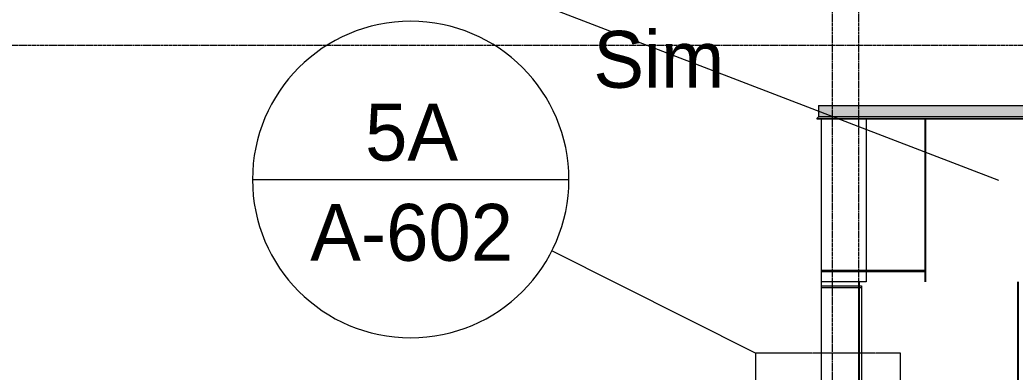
# Model space of a CAD drawing. Header units: inches. Extents: x -23445 to -32, y -314 to 853.
# Drawn here: x -9191.9 to -8889.9, y 162.6 to 269.4 of the extents above; entities that cross this region are included whole.
import ezdxf

# ---------------------------------------------------------------- set-up
doc = ezdxf.new("R2010")
doc.units = ezdxf.units.IN
doc.header["$MEASUREMENT"] = 0
doc.linetypes.add('Dash Dot 3_16_', pattern=[0.3125, 0.1875, -0.0625, 0, -0.0625])
doc.linetypes.add('Grid Line 1_2_', pattern=[0.875, 0.5, -0.125, 0.125, -0.125])
for name, color, linetype, lineweight in [('A-ANNO-IDEN', 131, 'Continuous', 9), ('A-ANNO-SYMB', 150, 'Continuous', 9), ('A-FLOR-LEVL', 51, 'Continuous', 9), ('A-WALL', 113, 'Continuous', 9), ('A-WALL-PATT', 111, 'Continuous', 25), ('S-GRID', 1, 'Continuous', 9)]:
    doc.layers.add(name, color=color, linetype=linetype, lineweight=lineweight)
doc.styles.add('Century Gothic', font='GOTHIC.TTF', dxfattribs={"height": 17.245342})
pattern_1 = [(0, (-22350.78, 145), (-193, 193), [48, -145]), (90, (-22350.78, 145), (-193, 1e-14), [96.25, -96.75]), (180, (-22302.78, 241.25), (-193, 193), [48, -145]), (90, (-22302.78, 145), (-193, 1e-14), [96.25, -96.75]), (180, (-22302.78, 241.5), (-193, 193), [48, -145]), (90, (-22302.78, 241.5), (-193, 1e-14), [96.25, -96.75]), (0, (-22350.78, 337.75), (-193, 193), [48, -145]), (90, (-22350.78, 241.5), (-193, 1e-14), [96.25, -96.75]), (0, (-22302.53, 193), (-193, 193), [48, -145]), (90, (-22302.53, 144.75), (-193, 1e-14), [48.25, -144.75]), (90, (-22254.53, 144.75), (-193, 1e-14), [48.25, -144.75]), (0, (-22302.53, 289.5), (-193, 193), [48, -145]), (90, (-22302.53, 193.25), (-193, 1e-14), [96.25, -96.75]), (180, (-22254.53, 193.25), (-193, 193), [48, -145]), (90, (-22254.53, 193.25), (-193, 1e-14), [96.25, -96.75]), (90, (-22302.53, 289.75), (-193, 1e-14), [48, -145]), (180, (-22254.53, 289.75), (-193, 193), [48, -145]), (90, (-22254.53, 289.75), (-193, 1e-14), [48, -145]), (0, (-22254.28, 145), (-193, 193), [48, -145]), (90, (-22254.28, 145), (-193, 1e-14), [96.25, -96.75]), (180, (-22206.28, 241.25), (-193, 193), [48, -145]), (90, (-22206.28, 145), (-193, 1e-14), [96.25, -96.75]), (180, (-22206.28, 241.5), (-193, 193), [48, -145]), (90, (-22206.28, 241.5), (-193, 1e-14), [96.25, -96.75]), (180, (-22206.28, 337.75), (-193, 193), [48, -145]), (90, (-22254.28, 241.5), (-193, 1e-14), [96.25, -96.75]), (0, (-22206.03, 193), (-193, 193), [48, -145]), (90, (-22206.03, 144.75), (-193, 1e-14), [48.25, -144.75]), (90, (-22158.03, 144.75), (-193, 1e-14), [48.25, -144.75]), (0, (-22206.03, 289.5), (-193, 193), [48, -145]), (90, (-22206.03, 193.25), (-193, 1e-14), [96.25, -96.75]), (180, (-22158.03, 193.25), (-193, 193), [48, -145]), (90, (-22158.03, 193.25), (-193, 1e-14), [96.25, -96.75]), (90, (-22206.03, 289.75), (-193, 1e-14), [48, -145]), (180, (-22158.03, 289.75), (-193, 193), [48, -145]), (90, (-22158.03, 289.75), (-193, 1e-14), [48, -145])]
pattern_2 = [(0, (-22427.15, 145), (-193, 193), [48, -145]), (90, (-22427.15, 145), (-193, 1e-14), [96.25, -96.75]), (180, (-22379.15, 241.25), (-193, 193), [48, -145]), (90, (-22379.15, 145), (-193, 1e-14), [96.25, -96.75]), (180, (-22379.15, 241.5), (-193, 193), [48, -145]), (90, (-22379.15, 241.5), (-193, 1e-14), [96.25, -96.75]), (0, (-22427.15, 337.75), (-193, 193), [48, -145]), (90, (-22427.15, 241.5), (-193, 1e-14), [96.25, -96.75]), (0, (-22378.9, 193), (-193, 193), [48, -145]), (90, (-22378.9, 144.75), (-193, 1e-14), [48.25, -144.75]), (90, (-22330.9, 144.75), (-193, 1e-14), [48.25, -144.75]), (0, (-22378.9, 289.5), (-193, 193), [48, -145]), (90, (-22378.9, 193.25), (-193, 1e-14), [96.25, -96.75]), (180, (-22330.9, 193.25), (-193, 193), [48, -145]), (90, (-22330.9, 193.25), (-193, 1e-14), [96.25, -96.75]), (90, (-22378.9, 289.75), (-193, 1e-14), [48, -145]), (180, (-22330.9, 289.75), (-193, 193), [48, -145]), (90, (-22330.9, 289.75), (-193, 1e-14), [48, -145]), (0, (-22330.65, 145), (-193, 193), [48, -145]), (90, (-22330.65, 145), (-193, 1e-14), [96.25, -96.75]), (180, (-22282.65, 241.25), (-193, 193), [48, -145]), (90, (-22282.65, 145), (-193, 1e-14), [96.25, -96.75]), (180, (-22282.65, 241.5), (-193, 193), [48, -145]), (90, (-22282.65, 241.5), (-193, 1e-14), [96.25, -96.75]), (180, (-22282.65, 337.75), (-193, 193), [48, -145]), (90, (-22330.65, 241.5), (-193, 1e-14), [96.25, -96.75]), (0, (-22282.4, 193), (-193, 193), [48, -145]), (90, (-22282.4, 144.75), (-193, 1e-14), [48.25, -144.75]), (90, (-22234.4, 144.75), (-193, 1e-14), [48.25, -144.75]), (0, (-22282.4, 289.5), (-193, 193), [48, -145]), (90, (-22282.4, 193.25), (-193, 1e-14), [96.25, -96.75]), (180, (-22234.4, 193.25), (-193, 193), [48, -145]), (90, (-22234.4, 193.25), (-193, 1e-14), [96.25, -96.75]), (90, (-22282.4, 289.75), (-193, 1e-14), [48, -145]), (180, (-22234.4, 289.75), (-193, 193), [48, -145]), (90, (-22234.4, 289.75), (-193, 1e-14), [48, -145])]

# ---------------------------------------------------------------- blocks, each defined once
blk = doc.blocks.new('Section - Callout Head-19020-Building Section - North_South looking West _ Fitness Center')
at = {"layer": 'A-ANNO-SYMB'}
blk.add_line((-22971.3, 221.01), (-22875.3, 221.01), dxfattribs=at)
for start, end in [(0, 180), (180, 360)]:
    blk.add_arc((-22923.3, 221.01), 48, start, end, dxfattribs=at)

msp = doc.modelspace()

# ---------------------------------------------------------------- hatches: boundary and pattern name
at = {"layer": 'A-WALL', "lineweight": 5}
for points in [[(-8874.03, 240), (-8596.68, 240), (-8596.68, 243.5), (-8949.62, 243.5), (-8949.62, 240)], [(-8596.68, 239.5), (-8596.68, 240), (-8949.62, 240), (-8950.12, 239.5), (-8874.03, 239.5)]]:
    msp.add_hatch(color=256, dxfattribs=at).paths.add_polyline_path(points, flags=0)
at = {"layer": 'A-WALL-PATT', "lineweight": 9}
h = msp.add_hatch(dxfattribs=at)
h.set_pattern_fill('FP_52', color=256, style=0, pattern_type=2)
h.set_pattern_definition(pattern_2)
h.paths.add_polyline_path([(-8948.62, 190), (-8935.06, 190), (-8935.06, 239.46), (-8948.62, 239.46), (-8948.62, 222.81)], flags=0)
h = msp.add_hatch(dxfattribs=at)
h.set_pattern_fill('FP_52', color=256, style=0, pattern_type=2)
h.set_pattern_definition(pattern_2)
h.paths.add_polyline_path([(-8656.17, 190), (-8596.68, 190), (-8596.68, 239.46), (-8935.06, 239.46), (-8935.06, 190), (-8661.01, 190)], flags=0)
h = msp.add_hatch(dxfattribs=at)
h.set_pattern_fill('FP_46', color=256, style=0, pattern_type=2)
h.set_pattern_definition(pattern_1)
h.paths.add_polyline_path([(-8936.56, 157.87), (-8520.31, 175.22), (-8520.31, 176), (-8522.81, 176), (-8522.81, 186.22), (-8596.68, 186.22), (-8596.68, 190), (-8948.62, 190), (-8948.62, 188.22), (-8936.56, 188.22), (-8936.56, 162.36)], flags=0)
h = msp.add_hatch(dxfattribs=at)
h.set_pattern_fill('FP_46', color=256, style=0, pattern_type=2)
h.set_pattern_definition(pattern_1)
h.paths.add_polyline_path([(-8945.31, 0), (-8945.31, 146.5), (-8948.62, 146.36), (-8948.62, 145.5), (-8945.43, 145.5), (-8945.43, 0)], flags=0)
h.paths.add_polyline_path([(-8937.31, 0), (-8936.56, 0), (-8936.56, 144.68), (-8937.31, 144.64), (-8937.31, 1.14)], flags=0)
h.paths.add_polyline_path([(-8937.86, 144), (-8937.42, 144), (-8937.42, 144.64), (-8945.2, 144.31), (-8945.2, 144), (-8938.01, 144)], flags=0)
h.paths.add_polyline_path([(-8948.62, 153.87), (-8945.31, 154.01), (-8945.31, 155.45), (-8948.62, 155.37)], flags=0)
h.paths.add_polyline_path([(-8948.62, 157.37), (-8936.56, 157.87), (-8936.56, 188.72), (-8948.62, 188.72), (-8948.62, 162.36)], flags=0)

# ---------------------------------------------------------------- linework, layer by layer
at = {"layer": 'A-ANNO-IDEN', "color": 153}
msp.add_line((-8894.82, 220.72), (-9119.85, 307.13), dxfattribs=at)
at = {"layer": 'A-ANNO-SYMB'}
msp.add_line((-8968.67, 168.32), (-9030.44, 199.42), dxfattribs=at)
at = {"layer": 'A-ANNO-SYMB', "linetype": 'Dash Dot 3_16_'}
for p, q in [((-8968.67, 168.32), (-8968.67, -11.18)), ((-8924.73, 168.32), (-8968.67, 168.32)), ((-8924.73, -11.18), (-8924.73, 168.32))]:
    msp.add_line(p, q, dxfattribs=at)
at = {"layer": 'A-FLOR-LEVL', "linetype": 'Grid Line 1_2_'}
msp.add_line((-9377.38, 261.75), (-6327.09, 261.75), dxfattribs=at)
at = {"layer": 'A-WALL'}
for p, q in [((-8949.62, 243.5), (-8949.62, 240)), ((-8949.62, 243.5), (-8520.31, 243.5)), ((-8949.62, 240), (-8950.12, 239.5)), ((-8950.12, 239.5), (-8950.08, 239.46)), ((-8950.12, 239.5), (-8520.31, 239.5)), ((-8950.08, 239.46), (-8520.31, 239.46)), ((-8520.31, 240), (-8949.62, 240)), ((-8948.62, 157.37), (-8948.62, 239.46)), ((-8935.06, 239.46), (-8935.06, 190)), ((-8935.06, 190), (-8948.62, 190)), ((-8948.62, 188.72), (-8936.56, 188.72)), ((-8948.62, 188.22), (-8936.56, 188.22)), ((-8936.56, 188.72), (-8936.56, 157.87))]:
    msp.add_line(p, q, dxfattribs=at)
at = {"layer": 'S-GRID', "linetype": 'Grid Line 1_2_'}
for p, q in [((-8945.31, -293.04), (-8945.31, 738.66)), ((-8945.31, -293.04), (-8945.31, 738.66)), ((-8937.31, -293.04), (-8937.31, 738.66)), ((-8937.31, -293.04), (-8937.31, 738.66))]:
    msp.add_line(p, q, dxfattribs=at)

# ---------------------------------------------------------------- block references
at = {"layer": 'A-ANNO-SYMB'}
msp.add_blockref('Section - Callout Head-19020-Building Section - North_South looking West _ Fitness Center', (13850, 0), dxfattribs=at)

# ---------------------------------------------------------------- texts
at = {"layer": 'A-ANNO-SYMB', "char_height": 17.245, "line_spacing_factor": 0.984117, "style": 'Century Gothic'}
for s, insert, width, attachment_point in [('Sim', (-9017.88, 266.09), 46.224, 1), ('5A', (-9073.03, 243.99), 36.936, 2), ('A-602', (-9073.03, 213.61), 77.76, 2)]:
    msp.add_mtext(s, dxfattribs=dict(at, insert=insert, width=width, attachment_point=attachment_point))

doc.saveas('drawing.dxf')
